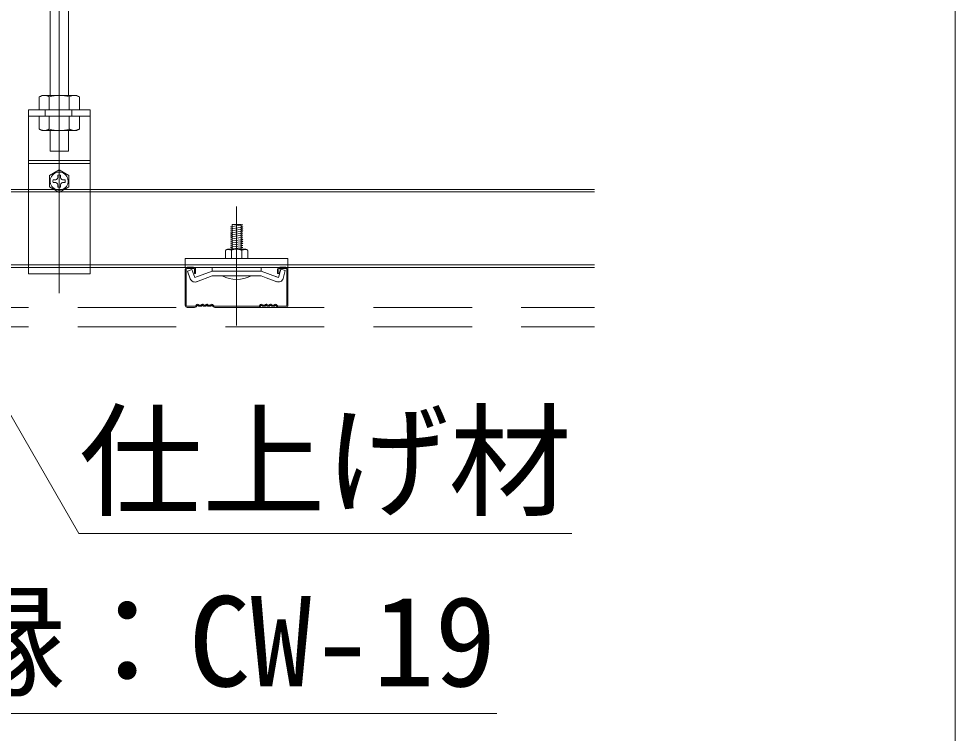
# Model space of a CAD drawing. Units: millimetres, scale not verified. Extents: x -7800 to 7800, y -5578 to 5491.
# Drawn here: x -2524.2 to -2068.2, y 565.9 to 914 of the extents above; entities that cross this region are included whole.
import ezdxf
from ezdxf.enums import TextEntityAlignment as Align

# ---------------------------------------------------------------- set-up
doc = ezdxf.new("R2010")
doc.units = ezdxf.units.MM
doc.header["$LTSCALE"] = 40
doc.linetypes.add('CHAIN1', pattern=[8, 5, -1, 1, -1])
doc.linetypes.add('DASHED1', pattern=[1.8, 1.2, -0.6])
for name, color, linetype, lineweight in [('2-0_中心線', 4, 'CHAIN1', 9), ('2-1_吊り材', 4, 'Continuous', 9), ('2-2_野縁受け', 3, 'Continuous', 18), ('2-3_野縁', 7, 'Continuous', 18), ('2-6_文字', 3, 'Continuous', 18), ('2-A_クリップ', 3, 'Continuous', 18), ('2-C_パネル', 4, 'DASHED1', 9), ('F-2_太線１', 3, 'Continuous', 18)]:
    doc.layers.add(name, color=color, linetype=linetype, lineweight=lineweight)
doc.styles.add('ＭＳ ゴシック', font='')
doc.styles.get('ＭＳ ゴシック').set_extended_font_data('MS Gothic')

msp = doc.modelspace()

# ---------------------------------------------------------------- linework, layer by layer
at = {"layer": '2-0_中心線'}
for p, q in [((-2504.49, 1267.52), (-2504.49, 780.27)), ((-2418.14, 822.58), (-2418.14, 764.66))]:
    msp.add_line(p, q, dxfattribs=at)
at = {"layer": '2-1_吊り材', "color": 3, "lineweight": 18}
for p, q in [((-2508.99, 1252.42), (-2508.99, 876.72)), ((-2499.99, 1252.42), (-2499.99, 876.72))]:
    msp.add_line(p, q, dxfattribs=at)
at = {"layer": '2-1_吊り材', "color": 7, "lineweight": 18}
for p, q in [((-2512.97, 876.72), (-2514.29, 875.96)), ((-2514.29, 869.72), (-2514.29, 875.96)), ((-2509.39, 869.72), (-2509.39, 875.96)), ((-2499.59, 869.72), (-2499.59, 875.96)), ((-2496, 876.72), (-2494.69, 875.96)), ((-2494.69, 869.72), (-2494.69, 875.96)), ((-2519.49, 789.72), (-2519.49, 869.72)), ((-2514.29, 869.72), (-2494.69, 869.72)), ((-2519.49, 844.92), (-2489.49, 844.92)), ((-2519.49, 843.54), (-2489.49, 843.54)), ((-2507.47, 835.52), (-2506.89, 835.52)), ((-2505.14, 837.86), (-2505.14, 837.3)), ((-2503.94, 837.86), (-2503.94, 837.04)), ((-2503.94, 837.86), (-2503.94, 837.3)), ((-2501.6, 835.52), (-2502.18, 835.52)), ((-2507.13, 830.92), (-2509.3, 832.17)), ((-2507.47, 834.32), (-2506.89, 834.32)), ((-2505.14, 831.98), (-2505.14, 832.54)), ((-2503.94, 831.98), (-2503.94, 832.79)), ((-2503.94, 831.98), (-2503.94, 832.54)), ((-2501.6, 834.32), (-2502.18, 834.32)), ((-2501.94, 830.92), (-2499.77, 832.17)), ((-2489.49, 789.72), (-2519.49, 789.72))]:
    msp.add_line(p, q, dxfattribs=at)
at = {"layer": '2-1_吊り材', "color": 7, "linetype": 'DASHED1', "lineweight": 18}
for p, q in [((-2519.49, 866.52), (-2489.49, 866.52)), ((-2494.69, 866.52), (-2514.29, 866.52)), ((-2514.29, 866.52), (-2514.29, 860.28)), ((-2511.31, 869.72), (-2511.31, 866.52)), ((-2509.39, 866.52), (-2509.39, 860.28)), ((-2499.59, 866.52), (-2499.59, 860.28)), ((-2498.31, 869.72), (-2498.31, 866.52)), ((-2494.69, 866.52), (-2494.69, 860.28)), ((-2512.97, 859.52), (-2514.29, 860.28)), ((-2496, 859.52), (-2512.97, 859.52)), ((-2508.99, 859.52), (-2508.99, 849.47)), ((-2499.99, 859.52), (-2499.99, 849.47)), ((-2496, 859.52), (-2494.69, 860.28)), ((-2508.99, 849.47), (-2499.99, 849.47)), ((-2489.49, 830.92), (-2519.49, 830.92)), ((-2504.54, 829.42), (-2507.13, 830.92)), ((-2504.54, 829.42), (-2501.94, 830.92)), ((-2489.49, 792.92), (-2519.49, 792.92))]:
    msp.add_line(p, q, dxfattribs=at)
at = {"layer": '2-1_吊り材', "color": 7, "lineweight": 18}
for points in [[(-2512.97, 876.72), (-2508.82, 876.72), (-2496, 876.72)], [(-2519.49, 869.72), (-2489.49, 869.72), (-2489.49, 789.72)], [(-2504.54, 840.42), (-2509.3, 837.67), (-2509.3, 832.17)], [(-2504.54, 840.42), (-2499.77, 837.67), (-2499.77, 832.17)]]:
    msp.add_lwpolyline(points, dxfattribs=at)
for centre, radius, start, end in [((-2511.08, 869.95), 6.81, 96.3429, 118.0413), ((-2512, 871.84), 4.88, 57.5712, 88.0446), ((-2504.49, 860.5), 16.22, 72.412, 107.588), ((-2496.97, 871.84), 4.88, 91.9554, 122.4288), ((-2497.89, 869.95), 6.81, 61.9587, 83.6571), ((-2504.54, 834.92), 4.4, 294.6199, 245.3801), ((-2504.54, 834.92), 3, 168.463, 191.5133), ((-2506.73, 837.12), 1.6, 264.363, 6.6734), ((-2504.54, 834.92), 3, 78.463, 101.537), ((-2502.34, 837.12), 1.6, 173.3265, 275.637), ((-2504.54, 834.92), 3, 348.4867, 11.537), ((-2506.73, 832.72), 1.6, 353.3265, 95.637), ((-2504.54, 834.92), 3, 258.463, 281.537), ((-2502.34, 832.72), 1.6, 84.363, 186.6735)]:
    msp.add_arc(centre, radius, start, end, dxfattribs=at)
at = {"layer": '2-1_吊り材', "color": 7, "linetype": 'DASHED1', "lineweight": 18}
for centre, radius, start, end in [((-2511.08, 866.29), 6.81, 241.9587, 263.6571), ((-2512, 864.4), 4.88, 271.9554, 302.4288), ((-2504.49, 875.74), 16.22, 252.412, 287.588), ((-2496.97, 864.4), 4.88, 237.5712, 268.0446), ((-2497.89, 866.29), 6.81, 276.3429, 298.0413), ((-2504.54, 834.92), 4.4, 245.3801, 294.6199)]:
    msp.add_arc(centre, radius, start, end, dxfattribs=at)
at = {"layer": '2-2_野縁受け'}
for p, q in [((-3389.49, 830.92), (-2519.49, 830.92)), ((-2489.49, 830.92), (-2243.91, 830.92)), ((-3389.49, 829.72), (-2243.91, 829.72)), ((-3389.49, 794.12), (-2243.91, 794.12)), ((-3389.49, 792.92), (-2519.49, 792.92)), ((-2489.49, 792.92), (-2243.91, 792.92))]:
    msp.add_line(p, q, dxfattribs=at)
at = {"layer": '2-3_野縁'}
for p, q in [((-2443.15, 791.94), (-2443.14, 774.41)), ((-2442.64, 774.46), (-2442.65, 791.94)), ((-2439.14, 792.94), (-2442.15, 792.94)), ((-2439.14, 792.44), (-2442.15, 792.44)), ((-2438.65, 789.94), (-2438.65, 791.94)), ((-2438.65, 789.94), (-2438.15, 789.94)), ((-2438.15, 789.94), (-2438.15, 791.94)), ((-2398.14, 789.94), (-2398.14, 791.94)), ((-2397.64, 789.94), (-2398.14, 789.94)), ((-2397.64, 789.94), (-2397.64, 791.94)), ((-2397.14, 792.94), (-2394.14, 792.94)), ((-2397.14, 792.44), (-2394.14, 792.44)), ((-2393.64, 774.42), (-2393.64, 791.94)), ((-2393.14, 791.94), (-2393.14, 774.48)), ((-2442.15, 773.94), (-2438.56, 773.94)), ((-2442.15, 773.94), (-2438.56, 773.94)), ((-2438.56, 773.44), (-2442.15, 773.44)), ((-2438.56, 773.44), (-2442.15, 773.44)), ((-2437.5, 774.79), (-2438.21, 774.09)), ((-2438.21, 774.09), (-2437.5, 774.79)), ((-2437.15, 774.44), (-2437.85, 773.73)), ((-2437.15, 774.44), (-2437.85, 773.73)), ((-2430.15, 774.44), (-2429.44, 773.73)), ((-2429.79, 774.79), (-2429.08, 774.09)), ((-2428.73, 773.94), (-2418.14, 773.94)), ((-2428.73, 773.44), (-2418.14, 773.44)), ((-2407.56, 773.94), (-2418.14, 773.94)), ((-2407.56, 773.44), (-2418.14, 773.44)), ((-2406.5, 774.79), (-2407.2, 774.09)), ((-2406.14, 774.44), (-2406.85, 773.73)), ((-2399.14, 774.44), (-2398.44, 773.73)), ((-2399.14, 774.44), (-2398.44, 773.73)), ((-2398.79, 774.79), (-2398.08, 774.09)), ((-2398.08, 774.09), (-2398.79, 774.79)), ((-2394.14, 773.94), (-2397.73, 773.94)), ((-2394.14, 773.94), (-2397.73, 773.94)), ((-2397.73, 773.44), (-2394.14, 773.44)), ((-2397.73, 773.44), (-2394.14, 773.44))]:
    msp.add_line(p, q, dxfattribs=at)
for centre, radius, start, end in [((-2442.15, 791.94), 1, 90.003, 180.003), ((-2442.15, 791.94), 0.5, 90.003, 180.003), ((-2439.14, 791.94), 1, 0.003, 90.003), ((-2439.14, 791.94), 0.5, 0.003, 90.003), ((-2397.14, 791.94), 1, 89.997, 179.997), ((-2397.14, 791.94), 0.5, 89.997, 179.997), ((-2394.14, 791.94), 1, 359.997, 89.997), ((-2394.14, 791.94), 0.5, 359.997, 89.997), ((-2442.15, 774.44), 1, 177.476, 270), ((-2442.15, 774.44), 1, 177.476, 270), ((-2442.15, 774.44), 0.5, 177.476, 270), ((-2442.15, 774.44), 0.5, 177.476, 270), ((-2438.56, 774.44), 0.5, 270, 315), ((-2438.56, 774.44), 0.5, 270, 315), ((-2438.56, 774.44), 1, 270, 315), ((-2438.56, 774.44), 1, 270, 315), ((-2437.15, 774.44), 0.5, 46.3972, 135), ((-2435.9, 775.75), 1.81, 226.3972, 313.6028), ((-2435.9, 775.75), 1.31, 226.3972, 313.6028), ((-2434.64, 774.44), 0.5, 36.8699, 133.6028), ((-2433.65, 775.19), 1.25, 216.8699, 323.1301), ((-2433.65, 775.19), 0.75, 216.8699, 323.1301), ((-2432.65, 774.44), 0.5, 46.3972, 143.1301), ((-2432.65, 774.44), 0.5, 36.8699, 143.1301), ((-2431.4, 775.75), 1.81, 226.3972, 313.6028), ((-2431.4, 775.75), 1.31, 226.3972, 313.6028), ((-2430.15, 774.44), 0.5, 45, 133.6028), ((-2428.73, 774.44), 1, 225, 270), ((-2428.73, 774.44), 0.5, 225, 270), ((-2407.56, 774.44), 0.5, 270, 315), ((-2407.56, 774.44), 1, 270, 315), ((-2406.14, 774.44), 0.5, 46.3972, 135), ((-2404.89, 775.75), 1.81, 226.3972, 313.6028), ((-2404.89, 775.75), 1.31, 226.3972, 313.6028), ((-2403.64, 774.44), 0.5, 36.8699, 143.1301), ((-2403.64, 774.44), 0.5, 36.8699, 133.6028), ((-2402.64, 775.19), 1.25, 216.8699, 323.1301), ((-2402.64, 775.19), 0.75, 216.8699, 323.1301), ((-2401.64, 774.44), 0.5, 46.3972, 143.1301), ((-2400.39, 775.75), 1.81, 226.3972, 313.6028), ((-2400.39, 775.75), 1.31, 226.3972, 313.6028), ((-2399.14, 774.44), 0.5, 45, 133.6028), ((-2397.73, 774.44), 1, 225, 270), ((-2397.73, 774.44), 1, 225, 270), ((-2397.73, 774.44), 0.5, 225, 270), ((-2397.73, 774.44), 0.5, 225, 270), ((-2394.14, 774.44), 1, 270, 2.524), ((-2394.14, 774.44), 1, 270, 2.524), ((-2394.14, 774.44), 0.5, 270, 2.524), ((-2394.14, 774.44), 0.5, 270, 2.524)]:
    msp.add_arc(centre, radius, start, end, dxfattribs=at)
at = {"layer": '2-6_文字', "color": 7}
for p, q in [((-2554.28, 766.14), (-2494.91, 663.32)), ((-2494.91, 663.32), (-2254.91, 663.32)), ((-2621.42, 575.58), (-2291.42, 575.58))]:
    msp.add_line(p, q, dxfattribs=at)
at = {"layer": '2-A_クリップ'}
for p, q in [((-2415.11, 812.57), (-2421.11, 811.73)), ((-2420.36, 813.73), (-2415.86, 813.73)), ((-2420.36, 801.72), (-2420.36, 813.73)), ((-2415.11, 813.57), (-2415.86, 813.73)), ((-2415.86, 801.72), (-2415.86, 813.7)), ((-2415.11, 812.57), (-2415.86, 812.97)), ((-2415.11, 811.57), (-2415.86, 811.97)), ((-2421.11, 811.73), (-2420.36, 811.33)), ((-2415.11, 811.57), (-2421.11, 810.73)), ((-2421.11, 810.73), (-2420.36, 810.33)), ((-2415.11, 810.57), (-2421.11, 809.73)), ((-2421.11, 809.73), (-2420.36, 809.33)), ((-2415.11, 809.57), (-2421.11, 808.73)), ((-2421.11, 808.73), (-2420.36, 808.33)), ((-2415.11, 808.57), (-2421.11, 807.73)), ((-2421.11, 807.73), (-2420.36, 807.33)), ((-2415.11, 807.57), (-2421.11, 806.73)), ((-2415.11, 810.57), (-2415.86, 810.97)), ((-2415.11, 809.57), (-2415.86, 809.97)), ((-2415.11, 808.57), (-2415.86, 808.97)), ((-2415.11, 807.57), (-2415.86, 807.97)), ((-2421.11, 806.73), (-2420.36, 806.33)), ((-2415.11, 806.57), (-2421.11, 805.73)), ((-2421.11, 805.73), (-2420.36, 805.33)), ((-2415.11, 805.57), (-2421.11, 804.73)), ((-2421.11, 804.73), (-2420.36, 804.33)), ((-2415.11, 804.57), (-2421.11, 803.73)), ((-2421.11, 803.73), (-2420.36, 803.33)), ((-2415.11, 803.57), (-2421.11, 802.73)), ((-2421.11, 802.73), (-2420.36, 802.33)), ((-2421.11, 802.73), (-2420.36, 802.33)), ((-2415.11, 806.57), (-2415.86, 806.97)), ((-2415.11, 805.57), (-2415.86, 805.97)), ((-2415.11, 804.57), (-2415.86, 804.97)), ((-2415.11, 803.57), (-2415.86, 803.97)), ((-2415.11, 802.57), (-2415.86, 802.97)), ((-2415.11, 802.57), (-2415.86, 802.97)), ((-2423.61, 800.72), (-2423.61, 797.22)), ((-2422.94, 801.55), (-2423.41, 801.32)), ((-2422.94, 801.55), (-2423.41, 801.32)), ((-2422.61, 801.72), (-2413.61, 801.72)), ((-2422.25, 801.63), (-2420.61, 801.22)), ((-2422.25, 801.63), (-2420.61, 801.22)), ((-2415.11, 802.57), (-2421.11, 801.73)), ((-2415.11, 802.57), (-2421.11, 801.73)), ((-2420.61, 801.22), (-2420.61, 801.2)), ((-2420.61, 801.2), (-2420.61, 797.22)), ((-2415.89, 801.33), (-2415.61, 801.23)), ((-2415.89, 801.33), (-2415.61, 801.23)), ((-2415.39, 801.72), (-2415.86, 801.97)), ((-2415.39, 801.72), (-2415.86, 801.97)), ((-2413.97, 801.63), (-2415.61, 801.23)), ((-2413.97, 801.63), (-2415.61, 801.23)), ((-2415.61, 801.23), (-2415.61, 797.22)), ((-2413.29, 801.56), (-2412.82, 801.33)), ((-2413.29, 801.56), (-2412.82, 801.33)), ((-2412.61, 800.72), (-2412.61, 797.22)), ((-2443.11, 797.22), (-2443.11, 792.92)), ((-2443.11, 797.22), (-2393.11, 797.22)), ((-2423.61, 797.22), (-2412.61, 797.22)), ((-2393.11, 792.92), (-2393.11, 797.22)), ((-2393.11, 794.12), (-2392.93, 794.12)), ((-2443.11, 792.92), (-2393.11, 792.92)), ((-2439.91, 791.93), (-2442.07, 791.14)), ((-2439.91, 791.93), (-2442.07, 791.14)), ((-2440.67, 787.3), (-2442.07, 791.14)), ((-2440.87, 787.86), (-2442.07, 791.14)), ((-2438.47, 787.99), (-2439.91, 791.93)), ((-2438.47, 787.99), (-2439.91, 791.93)), ((-2430.11, 791.03), (-2438.47, 787.99)), ((-2430.11, 792.92), (-2430.11, 791.03)), ((-2430.11, 791.03), (-2418.11, 791.03)), ((-2406.12, 791.03), (-2418.11, 791.03)), ((-2406.12, 791.03), (-2418.11, 791.03)), ((-2406.12, 791.03), (-2418.11, 791.03)), ((-2406.12, 791.03), (-2398.72, 788.33)), ((-2406.11, 792.92), (-2406.11, 791.03)), ((-2397.76, 787.99), (-2396.67, 792.04)), ((-2396.67, 792.04), (-2394.45, 791.44)), ((-2395.51, 787.49), (-2394.45, 791.44)), ((-2393.11, 792.92), (-2392.93, 792.92)), ((-2437.7, 785.93), (-2430.01, 788.73)), ((-2429.33, 788.73), (-2430.01, 788.73)), ((-2418.11, 788.73), (-2429.33, 788.73)), ((-2411.11, 788.73), (-2425.11, 788.73)), ((-2418.11, 788.73), (-2406.9, 788.73)), ((-2418.11, 788.73), (-2408.38, 788.73)), ((-2418.11, 788.73), (-2408.97, 788.73)), ((-2408.63, 788.73), (-2406.9, 788.73)), ((-2408.13, 788.73), (-2406.22, 788.73)), ((-2402.98, 787.55), (-2406.22, 788.73)), ((-2398.53, 785.93), (-2403.72, 787.82)), ((-2399.01, 788.44), (-2397.76, 787.99))]:
    msp.add_line(p, q, dxfattribs=at)
msp.add_lwpolyline([(-2415.11, 813.57), (-2421.11, 812.73), (-2420.36, 812.33)], dxfattribs=at)
for centre, radius, start, end in [((-2422.61, 800.72), 1, 90, 180), ((-2422.5, 800.66), 1, 75.942, 116.6021), ((-2422.5, 800.66), 1, 75.942, 116.6021), ((-2418.11, 795.22), 6.5, 70.0181, 112.6198), ((-2418.11, 795.22), 6.5, 70.0181, 112.6198), ((-2413.73, 800.66), 1, 63.7347, 103.8602), ((-2413.73, 800.66), 1, 63.7347, 103.8602), ((-2413.61, 800.72), 1, 0, 90), ((-2438.51, 788.08), 2.3, 200, 300), ((-2418.11, 802.73), 15.65, 243.4349, 296.565), ((-2397.73, 788.09), 2.3, 245, 345)]:
    msp.add_arc(centre, radius, start, end, dxfattribs=at)
at = {"layer": '2-C_パネル'}
for p, q in [((-4583.5, 773.44), (-2243.91, 773.44)), ((-4583.5, 763.94), (-2243.91, 763.94))]:
    msp.add_line(p, q, dxfattribs=at)
at = {"layer": 'F-2_太線１'}
msp.add_line((-2068.18, 1696.25), (-2068.18, -4783.77), dxfattribs=at)

# ---------------------------------------------------------------- texts
at = {"layer": '2-6_文字', "color": 7, "style": 'ＭＳ ゴシック'}
for s, p in [('仕上げ材', (-2494.91, 663.32)), ('野縁：CW-19', (-2621.42, 575.58))]:
    msp.add_text(s, height=43.99, dxfattribs=at).set_placement(p, align=Align.BOTTOM_LEFT)

doc.saveas('drawing.dxf')
